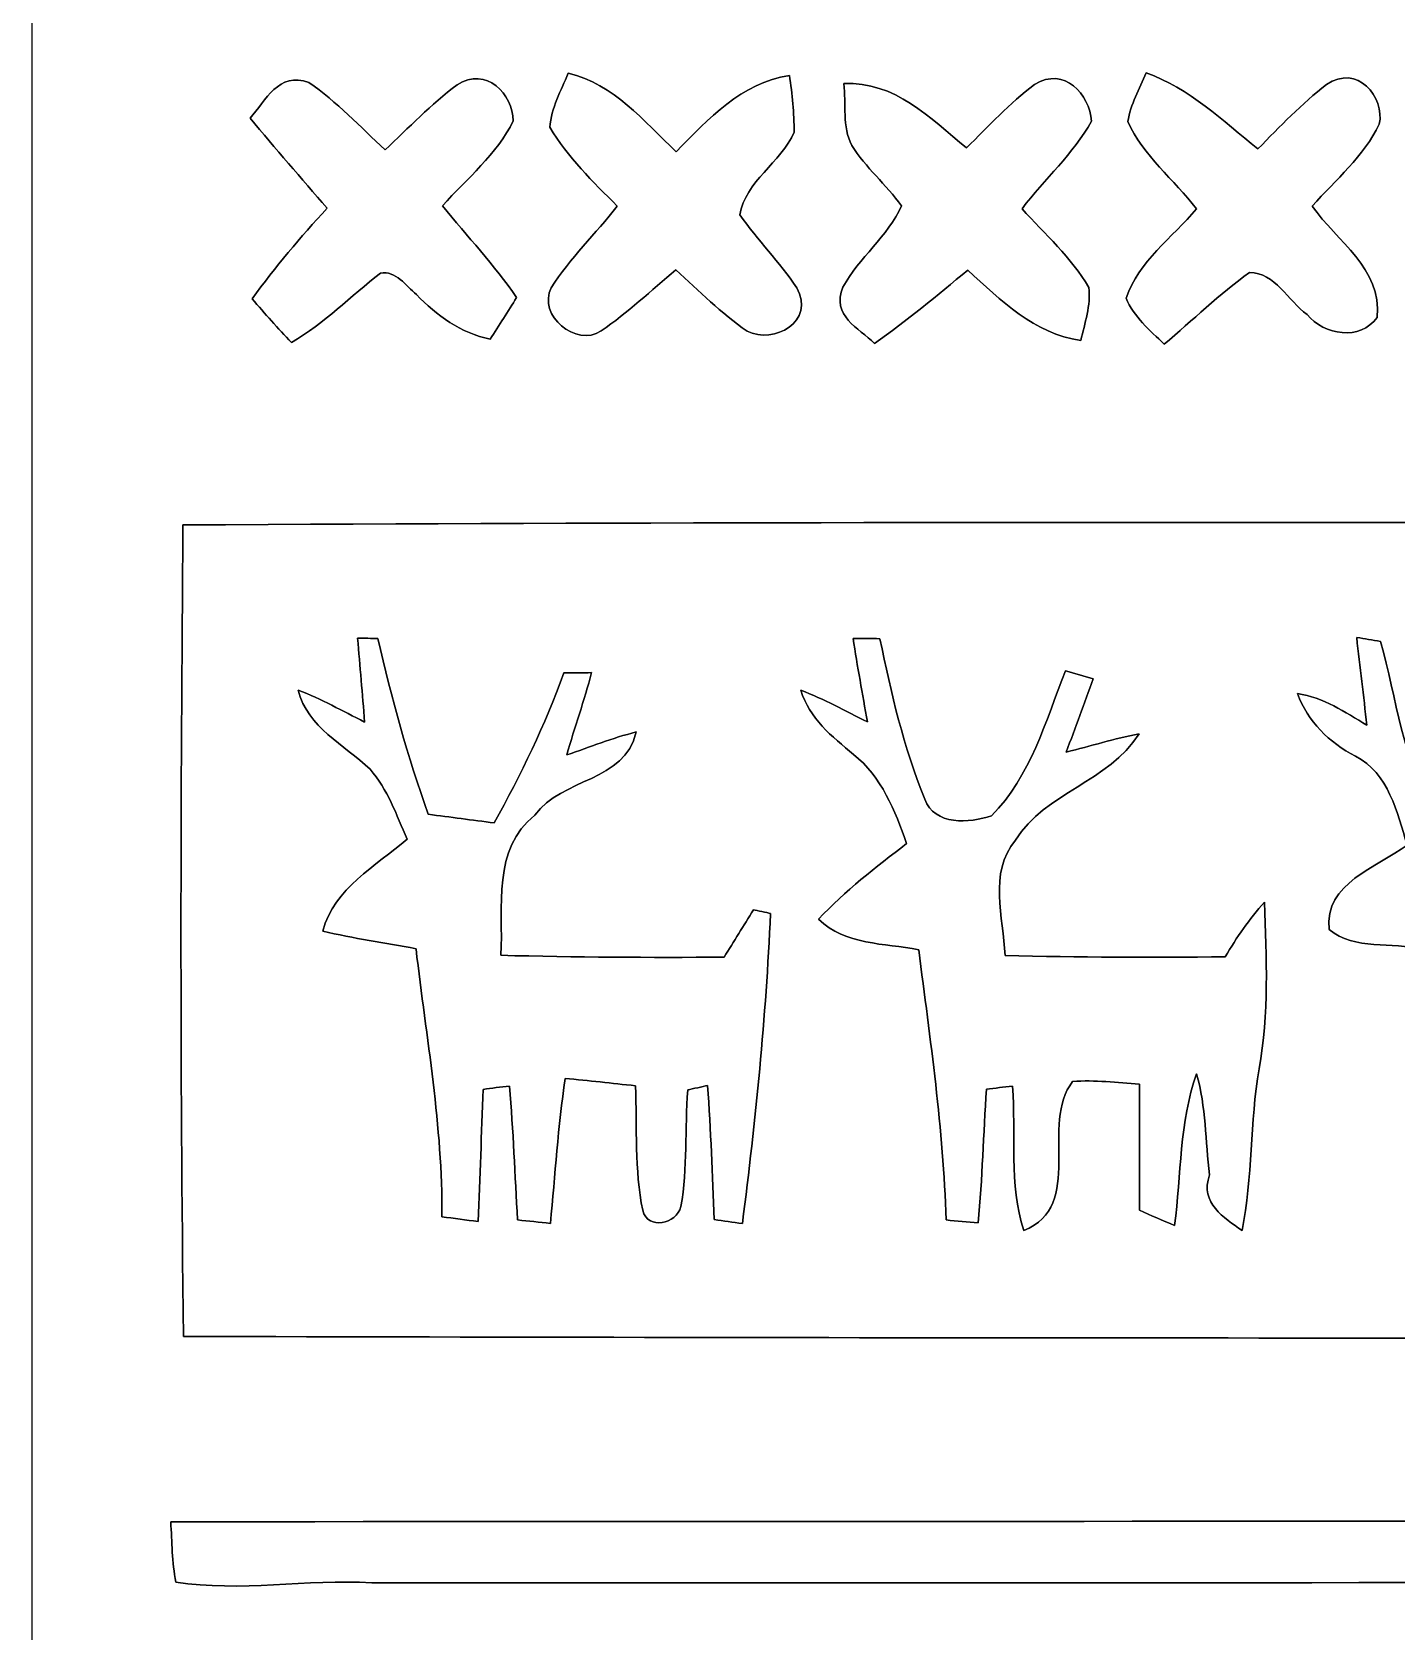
# Model space of a CAD drawing. Header units: centimetres. Extents: x -16.8 to 16.8, y -16.7 to 16.7.
# Drawn here: x -16.77 to -9.69, y 0.44 to 8.74 of the extents above; entities that cross this region are included whole.
import ezdxf

# ---------------------------------------------------------------- set-up
doc = ezdxf.new("R2010")
doc.units = ezdxf.units.CM
doc.header["$MEASUREMENT"] = 0
doc.layers.add('Layer 1', color=7, linetype='Continuous')

msp = doc.modelspace()

# ---------------------------------------------------------------- linework, layer by layer
at = {"layer": 'Layer 1', "color": 7}
for points, knots in [([(-16.77458, 16.66875), (-16.77458, 16.66875), (16.77458, 16.66875), (16.77458, 16.66875), (16.77458, 16.66875), (16.77458, 16.66875), (16.77458, -16.66875), (16.77458, -16.66875), (16.77458, -16.66875), (16.77458, -16.66875), (-16.77458, -16.66875), (-16.77458, -16.66875), (-16.77458, -16.66875), (-16.77458, -16.66875), (-16.77458, 16.66875), (-16.77458, 16.66875), (-16.77458, 16.66875), (-16.77458, 16.66875), (-16.77458, 16.66875), (-16.77458, 16.66875)], [0, 0, 0, 0, 0.1666667, 0.1666667, 0.1666667, 0.1666667, 0.3333333, 0.3333333, 0.3333333, 0.3333333, 0.5, 0.5, 0.5, 0.5, 0.6666667, 0.6666667, 0.6666667, 0.6666667, 1, 1, 1, 1]), ([(-15.64217, 8.29204), (-15.51058, 8.1347), (-15.37582, 7.98019), (-15.24282, 7.82426), (-15.24282, 7.82426), (-15.38005, 7.67433), (-15.51199, 7.51911), (-15.63123, 7.35401), (-15.63123, 7.35401), (-15.56561, 7.27639), (-15.49753, 7.2009), (-15.42697, 7.12787), (-15.42697, 7.12787), (-15.25729, 7.22701), (-15.11864, 7.36776), (-14.96519, 7.48806), (-14.96519, 7.48806), (-14.8844, 7.50147), (-14.83395, 7.42139), (-14.77821, 7.37694), (-14.77821, 7.37694), (-14.67379, 7.26652), (-14.5475, 7.17621), (-14.39545, 7.1441), (-14.39545, 7.1441), (-14.34959, 7.21642), (-14.30373, 7.28839), (-14.25822, 7.36106), (-14.25822, 7.36106), (-14.37428, 7.52934), (-14.51504, 7.67821), (-14.6431, 7.83731), (-14.6431, 7.83731), (-14.51575, 7.97877), (-14.36088, 8.10507), (-14.27586, 8.27793), (-14.27586, 8.27793), (-14.27868, 8.41622), (-14.4145, 8.56439), (-14.56725, 8.46526), (-14.56725, 8.46526), (-14.70272, 8.36507), (-14.81878, 8.24195), (-14.9412, 8.12694), (-14.9412, 8.12694), (-15.06961, 8.24759), (-15.19238, 8.37636), (-15.33666, 8.47796), (-15.33666, 8.47796), (-15.49506, 8.53546), (-15.56103, 8.38235), (-15.64217, 8.29204), (-15.64217, 8.29204), (-15.64217, 8.29204), (-15.64217, 8.29204), (-15.64217, 8.29204)], [0, 0, 0, 0, 0.0666667, 0.0666667, 0.0666667, 0.0666667, 0.1333333, 0.1333333, 0.1333333, 0.1333333, 0.2, 0.2, 0.2, 0.2, 0.2666667, 0.2666667, 0.2666667, 0.2666667, 0.3333333, 0.3333333, 0.3333333, 0.3333333, 0.4, 0.4, 0.4, 0.4, 0.4666667, 0.4666667, 0.4666667, 0.4666667, 0.5333333, 0.5333333, 0.5333333, 0.5333333, 0.6, 0.6, 0.6, 0.6, 0.6666667, 0.6666667, 0.6666667, 0.6666667, 0.7333333, 0.7333333, 0.7333333, 0.7333333, 0.8, 0.8, 0.8, 0.8, 0.8666667, 0.8666667, 0.8666667, 0.8666667, 1, 1, 1, 1]), ([(-12.55959, 8.47161), (-12.54689, 8.36542), (-12.56841, 8.24865), (-12.51832, 8.15058), (-12.51832, 8.15058), (-12.44529, 8.03592), (-12.34052, 7.94667), (-12.26009, 7.83731), (-12.26009, 7.83731), (-12.33099, 7.67715), (-12.48057, 7.56814), (-12.56418, 7.41468), (-12.56418, 7.41468), (-12.62627, 7.26616), (-12.48163, 7.20266), (-12.40049, 7.12188), (-12.40049, 7.12188), (-12.23257, 7.24041), (-12.07382, 7.37129), (-11.91613, 7.50323), (-11.91613, 7.50323), (-11.74362, 7.34801), (-11.57182, 7.17127), (-11.3284, 7.1374), (-11.3284, 7.1374), (-11.30935, 7.22806), (-11.27619, 7.31979), (-11.28748, 7.41362), (-11.28748, 7.41362), (-11.37744, 7.56885), (-11.51608, 7.68914), (-11.63426, 7.82214), (-11.63426, 7.82214), (-11.51749, 7.97631), (-11.36721, 8.10683), (-11.27337, 8.27687), (-11.27337, 8.27687), (-11.28501, 8.41516), (-11.41166, 8.56439), (-11.5697, 8.46667), (-11.5697, 8.46667), (-11.69846, 8.37001), (-11.80818, 8.25041), (-11.92283, 8.13752), (-11.92283, 8.13752), (-12.11157, 8.2931), (-12.29572, 8.48536), (-12.55959, 8.47161), (-12.55959, 8.47161), (-12.55959, 8.47161), (-12.55959, 8.47161), (-12.55959, 8.47161)], [0, 0, 0, 0, 0.0714286, 0.0714286, 0.0714286, 0.0714286, 0.1428571, 0.1428571, 0.1428571, 0.1428571, 0.2142857, 0.2142857, 0.2142857, 0.2142857, 0.2857143, 0.2857143, 0.2857143, 0.2857143, 0.3571429, 0.3571429, 0.3571429, 0.3571429, 0.4285714, 0.4285714, 0.4285714, 0.4285714, 0.5, 0.5, 0.5, 0.5, 0.5714286, 0.5714286, 0.5714286, 0.5714286, 0.6428571, 0.6428571, 0.6428571, 0.6428571, 0.7142857, 0.7142857, 0.7142857, 0.7142857, 0.7857143, 0.7857143, 0.7857143, 0.7857143, 0.8571429, 0.8571429, 0.8571429, 0.8571429, 1, 1, 1, 1]), ([(-10.98973, 8.52734), (-11.02501, 8.44479), (-11.07052, 8.36401), (-11.08534, 8.27405), (-11.08534, 8.27405), (-11.00384, 8.09872), (-10.8458, 7.97172), (-10.72762, 7.82108), (-10.72762, 7.82108), (-10.85497, 7.67292), (-11.02889, 7.54768), (-11.0938, 7.35824), (-11.0938, 7.35824), (-11.055, 7.25946), (-10.96963, 7.19102), (-10.89589, 7.11835), (-10.89589, 7.11835), (-10.74808, 7.24253), (-10.6105, 7.37905), (-10.45281, 7.49088), (-10.45281, 7.49088), (-10.32051, 7.48912), (-10.25208, 7.34377), (-10.154, 7.27216), (-10.154, 7.27216), (-10.06546, 7.16562), (-9.87743, 7.13352), (-9.79064, 7.2577), (-9.79064, 7.2577), (-9.76454, 7.51311), (-10.0009, 7.65104), (-10.12719, 7.8359), (-10.12719, 7.8359), (-10.00584, 7.97172), (-9.85943, 8.09449), (-9.77935, 8.26064), (-9.77935, 8.26064), (-9.7476, 8.40105), (-9.89577, 8.57744), (-10.05276, 8.46631), (-10.05276, 8.46631), (-10.18328, 8.36859), (-10.29406, 8.24759), (-10.40977, 8.13294), (-10.40977, 8.13294), (-10.59286, 8.27864), (-10.76396, 8.44867), (-10.98973, 8.52734), (-10.98973, 8.52734), (-10.98973, 8.52734), (-10.98973, 8.52734), (-10.98973, 8.52734)], [0, 0, 0, 0, 0.0714286, 0.0714286, 0.0714286, 0.0714286, 0.1428571, 0.1428571, 0.1428571, 0.1428571, 0.2142857, 0.2142857, 0.2142857, 0.2142857, 0.2857143, 0.2857143, 0.2857143, 0.2857143, 0.3571429, 0.3571429, 0.3571429, 0.3571429, 0.4285714, 0.4285714, 0.4285714, 0.4285714, 0.5, 0.5, 0.5, 0.5, 0.5714286, 0.5714286, 0.5714286, 0.5714286, 0.6428571, 0.6428571, 0.6428571, 0.6428571, 0.7142857, 0.7142857, 0.7142857, 0.7142857, 0.7857143, 0.7857143, 0.7857143, 0.7857143, 0.8571429, 0.8571429, 0.8571429, 0.8571429, 1, 1, 1, 1]), ([(-13.99046, 8.52558), (-14.02786, 8.43456), (-14.0783, 8.34496), (-14.08606, 8.24477), (-14.08606, 8.24477), (-13.99223, 8.0899), (-13.86346, 7.96184), (-13.7354, 7.83555), (-13.7354, 7.83555), (-13.84688, 7.69197), (-13.98164, 7.56603), (-14.0783, 7.41116), (-14.0783, 7.41116), (-14.15168, 7.26899), (-13.94813, 7.09965), (-13.81972, 7.18714), (-13.81972, 7.18714), (-13.68072, 7.28098), (-13.56007, 7.3981), (-13.43096, 7.50464), (-13.43096, 7.50464), (-13.31101, 7.39528), (-13.19636, 7.27851), (-13.06195, 7.18644), (-13.06195, 7.18644), (-12.92084, 7.11447), (-12.70635, 7.23724), (-12.80336, 7.41116), (-12.80336, 7.41116), (-12.89226, 7.54486), (-13.00656, 7.65916), (-13.09899, 7.78969), (-13.09899, 7.78969), (-13.07112, 7.96502), (-12.88521, 8.06062), (-12.81783, 8.21937), (-12.81783, 8.21937), (-12.81677, 8.31885), (-12.827, 8.41657), (-12.84182, 8.51429), (-12.84182, 8.51429), (-13.09088, 8.47619), (-13.26303, 8.28816), (-13.42919, 8.11812), (-13.42919, 8.11812), (-13.59958, 8.27581), (-13.75128, 8.47019), (-13.99046, 8.52558), (-13.99046, 8.52558), (-13.99046, 8.52558), (-13.99046, 8.52558), (-13.99046, 8.52558)], [0, 0, 0, 0, 0.0714286, 0.0714286, 0.0714286, 0.0714286, 0.1428571, 0.1428571, 0.1428571, 0.1428571, 0.2142857, 0.2142857, 0.2142857, 0.2142857, 0.2857143, 0.2857143, 0.2857143, 0.2857143, 0.3571429, 0.3571429, 0.3571429, 0.3571429, 0.4285714, 0.4285714, 0.4285714, 0.4285714, 0.5, 0.5, 0.5, 0.5, 0.5714286, 0.5714286, 0.5714286, 0.5714286, 0.6428571, 0.6428571, 0.6428571, 0.6428571, 0.7142857, 0.7142857, 0.7142857, 0.7142857, 0.7857143, 0.7857143, 0.7857143, 0.7857143, 0.8571429, 0.8571429, 0.8571429, 0.8571429, 1, 1, 1, 1]), ([(-15.99071, 6.17996), (-16.00235, 4.7752), (-16.00764, 3.37009), (-15.98718, 1.96568), (-15.98718, 1.96568), (-9.18245, 1.94769), (-2.37737, 1.96321), (4.42736, 1.95792), (4.42736, 1.95792), (8.376, 1.96532), (12.32464, 1.94275), (16.27293, 1.96921), (16.27293, 1.96921), (16.28457, 3.37397), (16.28951, 4.77908), (16.26941, 6.18349), (16.26941, 6.18349), (10.22879, 6.20148), (4.18818, 6.18596), (-1.85208, 6.19125), (-1.85208, 6.19125), (-6.56484, 6.18384), (-11.27795, 6.20642), (-15.99071, 6.17996), (-15.99071, 6.17996), (-15.99071, 6.17996), (-15.99071, 6.17996), (-15.99071, 6.17996)], [0, 0, 0, 0, 0.125, 0.125, 0.125, 0.125, 0.25, 0.25, 0.25, 0.25, 0.375, 0.375, 0.375, 0.375, 0.5, 0.5, 0.5, 0.5, 0.625, 0.625, 0.625, 0.625, 0.75, 0.75, 0.75, 0.75, 1, 1, 1, 1]), ([(-15.08407, 5.59118), (-15.05761, 5.59118), (-15.0047, 5.59082), (-14.97824, 5.59047), (-14.97824, 5.59047), (-14.90804, 5.28179), (-14.82408, 4.97593), (-14.71718, 4.67748), (-14.71718, 4.67748), (-14.60288, 4.66161), (-14.48858, 4.64749), (-14.37428, 4.63233), (-14.37428, 4.63233), (-14.23599, 4.88315), (-14.1097, 5.14103), (-14.01374, 5.41091), (-14.01374, 5.41091), (-13.96541, 5.41161), (-13.91708, 5.41232), (-13.86875, 5.41267), (-13.86875, 5.41267), (-13.9065, 5.26874), (-13.9573, 5.12868), (-13.99752, 4.98546), (-13.99752, 4.98546), (-13.87828, 5.02708), (-13.7601, 5.07294), (-13.63768, 5.10469), (-13.63768, 5.10469), (-13.69589, 4.84434), (-14.02362, 4.86657), (-14.16297, 4.67289), (-14.16297, 4.67289), (-14.38698, 4.49651), (-14.32666, 4.19559), (-14.33971, 3.94476), (-14.33971, 3.94476), (-13.95342, 3.93418), (-13.56748, 3.93277), (-13.18119, 3.93488), (-13.18119, 3.93488), (-13.13039, 4.01673), (-13.07959, 4.09857), (-13.02879, 4.18077), (-13.02879, 4.18077), (-13.00656, 4.17618), (-12.96211, 4.16701), (-12.93989, 4.16243), (-12.93989, 4.16243), (-12.96388, 3.62373), (-13.01715, 3.08681), (-13.08629, 2.55199), (-13.08629, 2.55199), (-13.13498, 2.5587), (-13.18366, 2.5654), (-13.23199, 2.5721), (-13.23199, 2.5721), (-13.24398, 2.80458), (-13.24857, 3.03671), (-13.26691, 3.26849), (-13.26691, 3.26849), (-13.29267, 3.26284), (-13.34382, 3.25155), (-13.36957, 3.24591), (-13.36957, 3.24591), (-13.38474, 3.04483), (-13.36993, 2.83951), (-13.40485, 2.63984), (-13.40485, 2.63984), (-13.43096, 2.54988), (-13.57454, 2.51495), (-13.60382, 2.62043), (-13.60382, 2.62043), (-13.6465, 2.83104), (-13.63239, 3.05188), (-13.64156, 3.26708), (-13.64156, 3.26708), (-13.76292, 3.28048), (-13.88463, 3.29389), (-14.00598, 3.30553), (-14.00598, 3.30553), (-14.04373, 3.05611), (-14.05749, 2.80388), (-14.08289, 2.5527), (-14.08289, 2.5527), (-14.13969, 2.5587), (-14.19648, 2.56469), (-14.25328, 2.57069), (-14.25328, 2.57069), (-14.26739, 2.80282), (-14.2748, 3.03495), (-14.29597, 3.26602), (-14.29597, 3.26602), (-14.34148, 3.26037), (-14.38698, 3.25473), (-14.43249, 3.24873), (-14.43249, 3.24873), (-14.44166, 3.02048), (-14.4466, 2.79118), (-14.45789, 2.56258), (-14.45789, 2.56258), (-14.52069, 2.56999), (-14.58348, 2.5781), (-14.64592, 2.58727), (-14.64592, 2.58727), (-14.64239, 3.05611), (-14.72706, 3.51578), (-14.78068, 3.97898), (-14.78068, 3.97898), (-14.94226, 4.00897), (-15.10489, 4.03296), (-15.26505, 4.07035), (-15.26505, 4.07035), (-15.20331, 4.29542), (-14.99059, 4.40549), (-14.82725, 4.54836), (-14.82725, 4.54836), (-14.88228, 4.67325), (-14.92744, 4.80766), (-15.01951, 4.91102), (-15.01951, 4.91102), (-15.15357, 5.03978), (-15.34407, 5.12657), (-15.39205, 5.32165), (-15.39205, 5.32165), (-15.27281, 5.27579), (-15.16133, 5.21335), (-15.04774, 5.1562), (-15.04774, 5.1562), (-15.05867, 5.30119), (-15.07208, 5.44654), (-15.08407, 5.59118)], [0, 0, 0, 0, 0.0294118, 0.0294118, 0.0294118, 0.0294118, 0.0588235, 0.0588235, 0.0588235, 0.0588235, 0.0882353, 0.0882353, 0.0882353, 0.0882353, 0.1176471, 0.1176471, 0.1176471, 0.1176471, 0.1470588, 0.1470588, 0.1470588, 0.1470588, 0.1764706, 0.1764706, 0.1764706, 0.1764706, 0.2058824, 0.2058824, 0.2058824, 0.2058824, 0.2352941, 0.2352941, 0.2352941, 0.2352941, 0.2647059, 0.2647059, 0.2647059, 0.2647059, 0.2941176, 0.2941176, 0.2941176, 0.2941176, 0.3235294, 0.3235294, 0.3235294, 0.3235294, 0.3529412, 0.3529412, 0.3529412, 0.3529412, 0.3823529, 0.3823529, 0.3823529, 0.3823529, 0.4117647, 0.4117647, 0.4117647, 0.4117647, 0.4411765, 0.4411765, 0.4411765, 0.4411765, 0.4705882, 0.4705882, 0.4705882, 0.4705882, 0.5, 0.5, 0.5, 0.5, 0.5294118, 0.5294118, 0.5294118, 0.5294118, 0.5588235, 0.5588235, 0.5588235, 0.5588235, 0.5882353, 0.5882353, 0.5882353, 0.5882353, 0.6176471, 0.6176471, 0.6176471, 0.6176471, 0.6470588, 0.6470588, 0.6470588, 0.6470588, 0.6764706, 0.6764706, 0.6764706, 0.6764706, 0.7058824, 0.7058824, 0.7058824, 0.7058824, 0.7352941, 0.7352941, 0.7352941, 0.7352941, 0.7647059, 0.7647059, 0.7647059, 0.7647059, 0.7941176, 0.7941176, 0.7941176, 0.7941176, 0.8235294, 0.8235294, 0.8235294, 0.8235294, 0.8529412, 0.8529412, 0.8529412, 0.8529412, 0.8823529, 0.8823529, 0.8823529, 0.8823529, 0.9117647, 0.9117647, 0.9117647, 0.9117647, 0.9411765, 0.9411765, 0.9411765, 0.9411765, 1, 1, 1, 1]), ([(-12.51126, 5.59047), (-12.4647, 5.59012), (-12.41848, 5.58976), (-12.37192, 5.58906), (-12.37192, 5.58906), (-12.31336, 5.30719), (-12.2495, 5.02356), (-12.13873, 4.7565), (-12.13873, 4.7565), (-12.08969, 4.61716), (-11.90625, 4.63056), (-11.79301, 4.66937), (-11.79301, 4.66937), (-11.5891, 4.87327), (-11.5122, 5.16043), (-11.40813, 5.42255), (-11.40813, 5.42255), (-11.36015, 5.40914), (-11.31253, 5.39503), (-11.26455, 5.38057), (-11.26455, 5.38057), (-11.31041, 5.25321), (-11.35803, 5.12692), (-11.40425, 4.99992), (-11.40425, 4.99992), (-11.27831, 5.03096), (-11.15448, 5.07153), (-11.02642, 5.09411), (-11.02642, 5.09411), (-11.18482, 4.84364), (-11.51114, 4.79425), (-11.66777, 4.54201), (-11.66777, 4.54201), (-11.80994, 4.37233), (-11.73163, 4.14267), (-11.72175, 3.9437), (-11.72175, 3.9437), (-11.3411, 3.93418), (-10.96045, 3.93312), (-10.57945, 3.937), (-10.57945, 3.937), (-10.51913, 4.03648), (-10.45528, 4.13456), (-10.37519, 4.21993), (-10.37519, 4.21993), (-10.36391, 3.93241), (-10.35262, 3.64031), (-10.40306, 3.35527), (-10.40306, 3.35527), (-10.45175, 3.07728), (-10.43623, 2.79224), (-10.49196, 2.51495), (-10.49196, 2.51495), (-10.58333, 2.5841), (-10.71351, 2.6543), (-10.66059, 2.80388), (-10.66059, 2.80388), (-10.68211, 2.97956), (-10.67858, 3.15877), (-10.72762, 3.32952), (-10.72762, 3.32952), (-10.81723, 3.07763), (-10.8077, 2.80494), (-10.84227, 2.54212), (-10.84227, 2.54212), (-10.90366, 2.56752), (-10.96469, 2.59397), (-11.02501, 2.62114), (-11.02501, 2.62114), (-11.02536, 2.83986), (-11.02431, 3.05788), (-11.02466, 3.27625), (-11.02466, 3.27625), (-11.14037, 3.28295), (-11.25608, 3.29918), (-11.37144, 3.28895), (-11.37144, 3.28895), (-11.54501, 3.06811), (-11.30406, 2.64583), (-11.62509, 2.51495), (-11.62509, 2.51495), (-11.7034, 2.75766), (-11.66389, 3.01554), (-11.684, 3.26566), (-11.684, 3.26566), (-11.72916, 3.26037), (-11.77431, 3.25473), (-11.81947, 3.24908), (-11.81947, 3.24908), (-11.83358, 3.01801), (-11.84063, 2.78553), (-11.8618, 2.55482), (-11.8618, 2.55482), (-11.91719, 2.56011), (-11.97293, 2.56505), (-12.02831, 2.57034), (-12.02831, 2.57034), (-12.04278, 3.04165), (-12.11086, 3.50732), (-12.17083, 3.97404), (-12.17083, 3.97404), (-12.34899, 4.00826), (-12.55183, 3.99662), (-12.69012, 4.13209), (-12.69012, 4.13209), (-12.5536, 4.28025), (-12.39238, 4.40161), (-12.23398, 4.52508), (-12.23398, 4.52508), (-12.29325, 4.69441), (-12.3638, 4.87327), (-12.50879, 4.98792), (-12.50879, 4.98792), (-12.62133, 5.08), (-12.73881, 5.17596), (-12.7822, 5.32095), (-12.7822, 5.32095), (-12.66296, 5.27579), (-12.55113, 5.2137), (-12.43718, 5.15691), (-12.43718, 5.15691), (-12.46258, 5.30119), (-12.48904, 5.44583), (-12.51126, 5.59047)], [0, 0, 0, 0, 0.03125, 0.03125, 0.03125, 0.03125, 0.0625, 0.0625, 0.0625, 0.0625, 0.09375, 0.09375, 0.09375, 0.09375, 0.125, 0.125, 0.125, 0.125, 0.15625, 0.15625, 0.15625, 0.15625, 0.1875, 0.1875, 0.1875, 0.1875, 0.21875, 0.21875, 0.21875, 0.21875, 0.25, 0.25, 0.25, 0.25, 0.28125, 0.28125, 0.28125, 0.28125, 0.3125, 0.3125, 0.3125, 0.3125, 0.34375, 0.34375, 0.34375, 0.34375, 0.375, 0.375, 0.375, 0.375, 0.40625, 0.40625, 0.40625, 0.40625, 0.4375, 0.4375, 0.4375, 0.4375, 0.46875, 0.46875, 0.46875, 0.46875, 0.5, 0.5, 0.5, 0.5, 0.53125, 0.53125, 0.53125, 0.53125, 0.5625, 0.5625, 0.5625, 0.5625, 0.59375, 0.59375, 0.59375, 0.59375, 0.625, 0.625, 0.625, 0.625, 0.65625, 0.65625, 0.65625, 0.65625, 0.6875, 0.6875, 0.6875, 0.6875, 0.71875, 0.71875, 0.71875, 0.71875, 0.75, 0.75, 0.75, 0.75, 0.78125, 0.78125, 0.78125, 0.78125, 0.8125, 0.8125, 0.8125, 0.8125, 0.84375, 0.84375, 0.84375, 0.84375, 0.875, 0.875, 0.875, 0.875, 0.90625, 0.90625, 0.90625, 0.90625, 0.9375, 0.9375, 0.9375, 0.9375, 1, 1, 1, 1]), ([(-9.89648, 5.59506), (-9.8552, 5.58871), (-9.81393, 5.582), (-9.7723, 5.57495), (-9.7723, 5.57495), (-9.69116, 5.27861), (-9.65447, 4.95441), (-9.49713, 4.68559), (-9.49713, 4.68559), (-9.40047, 4.64291), (-9.29111, 4.64608), (-9.1881, 4.62915), (-9.1881, 4.62915), (-9.03111, 4.87962), (-8.90623, 5.14738), (-8.79616, 5.42114), (-8.79616, 5.42114), (-8.75101, 5.40949), (-8.70585, 5.39679), (-8.66034, 5.38409), (-8.66034, 5.38409), (-8.71008, 5.25216), (-8.76229, 5.12092), (-8.81098, 4.98863), (-8.81098, 4.98863), (-8.68363, 5.02391), (-8.55804, 5.07894), (-8.42292, 5.07048), (-8.42292, 5.07048), (-8.57779, 4.832), (-8.90446, 4.81577), (-9.05228, 4.57059), (-9.05228, 4.57059), (-9.20009, 4.39526), (-9.12707, 4.14796), (-9.13236, 3.93629), (-9.13236, 3.93629), (-8.73972, 3.93629), (-8.34708, 3.92712), (-7.95408, 3.92289), (-7.95408, 3.92289), (-7.91669, 4.02096), (-7.88176, 4.11974), (-7.84684, 4.21887), (-7.84684, 4.21887), (-7.82214, 4.21358), (-7.77346, 4.20335), (-7.74876, 4.19806), (-7.74876, 4.19806), (-7.71384, 3.64913), (-7.86095, 3.11397), (-7.87012, 2.56681), (-7.87012, 2.56681), (-7.92692, 2.56611), (-7.98371, 2.56611), (-8.04016, 2.56646), (-8.04016, 2.56646), (-8.07191, 2.81905), (-8.01546, 3.09633), (-8.14388, 3.32775), (-8.14388, 3.32775), (-8.18762, 3.07164), (-8.19679, 2.81093), (-8.22643, 2.5527), (-8.22643, 2.5527), (-8.28252, 2.5587), (-8.33826, 2.56469), (-8.39435, 2.57069), (-8.39435, 2.57069), (-8.41551, 2.81587), (-8.40987, 3.06388), (-8.45608, 3.30588), (-8.45608, 3.30588), (-8.57814, 3.30306), (-8.69738, 3.29565), (-8.81874, 3.28859), (-8.81874, 3.28859), (-8.83673, 3.07411), (-8.81098, 2.85256), (-8.85508, 2.64089), (-8.85508, 2.64089), (-8.89176, 2.534), (-9.00818, 2.58692), (-9.08932, 2.59644), (-9.08932, 2.59644), (-9.08544, 2.81834), (-9.06956, 3.03918), (-9.07591, 3.26108), (-9.07591, 3.26108), (-9.12283, 3.26214), (-9.16975, 3.26319), (-9.21667, 3.2639), (-9.21667, 3.2639), (-9.23114, 3.05894), (-9.19868, 2.84656), (-9.24243, 2.64442), (-9.24243, 2.64442), (-9.28758, 2.5908), (-9.35002, 2.55658), (-9.40611, 2.51636), (-9.40611, 2.51636), (-9.46503, 3.00143), (-9.54723, 3.4865), (-9.5571, 3.97545), (-9.5571, 3.97545), (-9.71338, 4.01743), (-9.90706, 3.96804), (-10.03935, 4.07917), (-10.03935, 4.07917), (-10.06581, 4.32082), (-9.79099, 4.4002), (-9.63471, 4.51697), (-9.63471, 4.51697), (-9.68622, 4.68736), (-9.73067, 4.89021), (-9.90353, 4.97911), (-9.90353, 4.97911), (-10.039, 5.04966), (-10.15048, 5.15832), (-10.20374, 5.30437), (-10.20374, 5.30437), (-10.06934, 5.28461), (-9.95751, 5.207), (-9.84356, 5.13997), (-9.84356, 5.13997), (-9.86084, 5.29167), (-9.88025, 5.44336), (-9.89648, 5.59506)], [0, 0, 0, 0, 0.030303, 0.030303, 0.030303, 0.030303, 0.0606061, 0.0606061, 0.0606061, 0.0606061, 0.0909091, 0.0909091, 0.0909091, 0.0909091, 0.1212121, 0.1212121, 0.1212121, 0.1212121, 0.1515152, 0.1515152, 0.1515152, 0.1515152, 0.1818182, 0.1818182, 0.1818182, 0.1818182, 0.2121212, 0.2121212, 0.2121212, 0.2121212, 0.2424242, 0.2424242, 0.2424242, 0.2424242, 0.2727273, 0.2727273, 0.2727273, 0.2727273, 0.3030303, 0.3030303, 0.3030303, 0.3030303, 0.3333333, 0.3333333, 0.3333333, 0.3333333, 0.3636364, 0.3636364, 0.3636364, 0.3636364, 0.3939394, 0.3939394, 0.3939394, 0.3939394, 0.4242424, 0.4242424, 0.4242424, 0.4242424, 0.4545455, 0.4545455, 0.4545455, 0.4545455, 0.4848485, 0.4848485, 0.4848485, 0.4848485, 0.5151515, 0.5151515, 0.5151515, 0.5151515, 0.5454545, 0.5454545, 0.5454545, 0.5454545, 0.5757576, 0.5757576, 0.5757576, 0.5757576, 0.6060606, 0.6060606, 0.6060606, 0.6060606, 0.6363636, 0.6363636, 0.6363636, 0.6363636, 0.6666667, 0.6666667, 0.6666667, 0.6666667, 0.6969697, 0.6969697, 0.6969697, 0.6969697, 0.7272727, 0.7272727, 0.7272727, 0.7272727, 0.7575758, 0.7575758, 0.7575758, 0.7575758, 0.7878788, 0.7878788, 0.7878788, 0.7878788, 0.8181818, 0.8181818, 0.8181818, 0.8181818, 0.8484848, 0.8484848, 0.8484848, 0.8484848, 0.8787879, 0.8787879, 0.8787879, 0.8787879, 0.9090909, 0.9090909, 0.9090909, 0.9090909, 0.9393939, 0.9393939, 0.9393939, 0.9393939, 1, 1, 1, 1]), ([(-16.05421, 1.00295), (-16.04751, 0.89853), (-16.04786, 0.79304), (-16.0274, 0.68968), (-16.0274, 0.68968), (-15.69332, 0.63641), (-15.34795, 0.70626), (-15.01069, 0.68651), (-15.01069, 0.68651), (-4.59775, 0.6858), (5.81554, 0.69497), (16.22813, 0.68157), (16.22813, 0.68157), (16.22284, 0.78352), (16.21861, 0.88724), (16.18615, 0.98496), (16.18615, 0.98496), (16.09513, 1.01247), (15.98048, 1.00401), (15.8937, 1.00824), (15.8937, 1.00824), (5.24439, 0.99977), (-5.40491, 1.01071), (-16.05421, 1.00295), (-16.05421, 1.00295), (-16.05421, 1.00295), (-16.05421, 1.00295), (-16.05421, 1.00295)], [0, 0, 0, 0, 0.125, 0.125, 0.125, 0.125, 0.25, 0.25, 0.25, 0.25, 0.375, 0.375, 0.375, 0.375, 0.5, 0.5, 0.5, 0.5, 0.625, 0.625, 0.625, 0.625, 0.75, 0.75, 0.75, 0.75, 1, 1, 1, 1])]:
    msp.add_open_spline(points, degree=3, knots=knots, dxfattribs=at)
at = {"layer": 'Layer 1', "color": 250}
for points, knots in [([(-15.64217, 8.29204), (-15.56103, 8.38235), (-15.49506, 8.53546), (-15.33666, 8.47796), (-15.33666, 8.47796), (-15.19238, 8.37636), (-15.06961, 8.24759), (-14.9412, 8.12694), (-14.9412, 8.12694), (-14.81878, 8.24195), (-14.70272, 8.36507), (-14.56725, 8.46526), (-14.56725, 8.46526), (-14.4145, 8.56439), (-14.27868, 8.41622), (-14.27586, 8.27793), (-14.27586, 8.27793), (-14.36088, 8.10507), (-14.51575, 7.97877), (-14.6431, 7.83731), (-14.6431, 7.83731), (-14.51504, 7.67821), (-14.37428, 7.52934), (-14.25822, 7.36106), (-14.25822, 7.36106), (-14.30373, 7.28839), (-14.34959, 7.21642), (-14.39545, 7.1441), (-14.39545, 7.1441), (-14.5475, 7.17621), (-14.67379, 7.26652), (-14.77821, 7.37694), (-14.77821, 7.37694), (-14.83395, 7.42139), (-14.8844, 7.50147), (-14.96519, 7.48806), (-14.96519, 7.48806), (-15.11864, 7.36776), (-15.25729, 7.22701), (-15.42697, 7.12787), (-15.42697, 7.12787), (-15.49753, 7.2009), (-15.56561, 7.27639), (-15.63123, 7.35401), (-15.63123, 7.35401), (-15.51199, 7.51911), (-15.38005, 7.67433), (-15.24282, 7.82426), (-15.24282, 7.82426), (-15.37582, 7.98019), (-15.51058, 8.1347), (-15.64217, 8.29204)], [0, 0, 0, 0, 0.0714286, 0.0714286, 0.0714286, 0.0714286, 0.1428571, 0.1428571, 0.1428571, 0.1428571, 0.2142857, 0.2142857, 0.2142857, 0.2142857, 0.2857143, 0.2857143, 0.2857143, 0.2857143, 0.3571429, 0.3571429, 0.3571429, 0.3571429, 0.4285714, 0.4285714, 0.4285714, 0.4285714, 0.5, 0.5, 0.5, 0.5, 0.5714286, 0.5714286, 0.5714286, 0.5714286, 0.6428571, 0.6428571, 0.6428571, 0.6428571, 0.7142857, 0.7142857, 0.7142857, 0.7142857, 0.7857143, 0.7857143, 0.7857143, 0.7857143, 0.8571429, 0.8571429, 0.8571429, 0.8571429, 1, 1, 1, 1]), ([(-12.55959, 8.47161), (-12.29572, 8.48536), (-12.11157, 8.2931), (-11.92283, 8.13752), (-11.92283, 8.13752), (-11.80818, 8.25041), (-11.69846, 8.37001), (-11.5697, 8.46667), (-11.5697, 8.46667), (-11.41166, 8.56439), (-11.28501, 8.41516), (-11.27337, 8.27687), (-11.27337, 8.27687), (-11.36721, 8.10683), (-11.51749, 7.97631), (-11.63426, 7.82214), (-11.63426, 7.82214), (-11.51608, 7.68914), (-11.37744, 7.56885), (-11.28748, 7.41362), (-11.28748, 7.41362), (-11.27619, 7.31979), (-11.30935, 7.22806), (-11.3284, 7.1374), (-11.3284, 7.1374), (-11.57182, 7.17127), (-11.74362, 7.34801), (-11.91613, 7.50323), (-11.91613, 7.50323), (-12.07382, 7.37129), (-12.23257, 7.24041), (-12.40049, 7.12188), (-12.40049, 7.12188), (-12.48163, 7.20266), (-12.62627, 7.26616), (-12.56418, 7.41468), (-12.56418, 7.41468), (-12.48057, 7.56814), (-12.33099, 7.67715), (-12.26009, 7.83731), (-12.26009, 7.83731), (-12.34052, 7.94667), (-12.44529, 8.03592), (-12.51832, 8.15058), (-12.51832, 8.15058), (-12.56841, 8.24865), (-12.54689, 8.36542), (-12.55959, 8.47161)], [0, 0, 0, 0, 0.0769231, 0.0769231, 0.0769231, 0.0769231, 0.1538462, 0.1538462, 0.1538462, 0.1538462, 0.2307692, 0.2307692, 0.2307692, 0.2307692, 0.3076923, 0.3076923, 0.3076923, 0.3076923, 0.3846154, 0.3846154, 0.3846154, 0.3846154, 0.4615385, 0.4615385, 0.4615385, 0.4615385, 0.5384615, 0.5384615, 0.5384615, 0.5384615, 0.6153846, 0.6153846, 0.6153846, 0.6153846, 0.6923077, 0.6923077, 0.6923077, 0.6923077, 0.7692308, 0.7692308, 0.7692308, 0.7692308, 0.8461538, 0.8461538, 0.8461538, 0.8461538, 1, 1, 1, 1]), ([(-10.98973, 8.52734), (-10.76396, 8.44867), (-10.59286, 8.27864), (-10.40977, 8.13294), (-10.40977, 8.13294), (-10.29406, 8.24759), (-10.18328, 8.36859), (-10.05276, 8.46631), (-10.05276, 8.46631), (-9.89577, 8.57744), (-9.7476, 8.40105), (-9.77935, 8.26064), (-9.77935, 8.26064), (-9.85943, 8.09449), (-10.00584, 7.97172), (-10.12719, 7.8359), (-10.12719, 7.8359), (-10.0009, 7.65104), (-9.76454, 7.51311), (-9.79064, 7.2577), (-9.79064, 7.2577), (-9.87743, 7.13352), (-10.06546, 7.16562), (-10.154, 7.27216), (-10.154, 7.27216), (-10.25208, 7.34377), (-10.32051, 7.48912), (-10.45281, 7.49088), (-10.45281, 7.49088), (-10.6105, 7.37905), (-10.74808, 7.24253), (-10.89589, 7.11835), (-10.89589, 7.11835), (-10.96963, 7.19102), (-11.055, 7.25946), (-11.0938, 7.35824), (-11.0938, 7.35824), (-11.02889, 7.54768), (-10.85497, 7.67292), (-10.72762, 7.82108), (-10.72762, 7.82108), (-10.8458, 7.97172), (-11.00384, 8.09872), (-11.08534, 8.27405), (-11.08534, 8.27405), (-11.07052, 8.36401), (-11.02501, 8.44479), (-10.98973, 8.52734)], [0, 0, 0, 0, 0.0769231, 0.0769231, 0.0769231, 0.0769231, 0.1538462, 0.1538462, 0.1538462, 0.1538462, 0.2307692, 0.2307692, 0.2307692, 0.2307692, 0.3076923, 0.3076923, 0.3076923, 0.3076923, 0.3846154, 0.3846154, 0.3846154, 0.3846154, 0.4615385, 0.4615385, 0.4615385, 0.4615385, 0.5384615, 0.5384615, 0.5384615, 0.5384615, 0.6153846, 0.6153846, 0.6153846, 0.6153846, 0.6923077, 0.6923077, 0.6923077, 0.6923077, 0.7692308, 0.7692308, 0.7692308, 0.7692308, 0.8461538, 0.8461538, 0.8461538, 0.8461538, 1, 1, 1, 1]), ([(-13.99046, 8.52558), (-13.75128, 8.47019), (-13.59958, 8.27581), (-13.42919, 8.11812), (-13.42919, 8.11812), (-13.26303, 8.28816), (-13.09088, 8.47619), (-12.84182, 8.51429), (-12.84182, 8.51429), (-12.827, 8.41657), (-12.81677, 8.31885), (-12.81783, 8.21937), (-12.81783, 8.21937), (-12.88521, 8.06062), (-13.07112, 7.96502), (-13.09899, 7.78969), (-13.09899, 7.78969), (-13.00656, 7.65916), (-12.89226, 7.54486), (-12.80336, 7.41116), (-12.80336, 7.41116), (-12.70635, 7.23724), (-12.92084, 7.11447), (-13.06195, 7.18644), (-13.06195, 7.18644), (-13.19636, 7.27851), (-13.31101, 7.39528), (-13.43096, 7.50464), (-13.43096, 7.50464), (-13.56007, 7.3981), (-13.68072, 7.28098), (-13.81972, 7.18714), (-13.81972, 7.18714), (-13.94813, 7.09965), (-14.15168, 7.26899), (-14.0783, 7.41116), (-14.0783, 7.41116), (-13.98164, 7.56603), (-13.84688, 7.69197), (-13.7354, 7.83555), (-13.7354, 7.83555), (-13.86346, 7.96184), (-13.99223, 8.0899), (-14.08606, 8.24477), (-14.08606, 8.24477), (-14.0783, 8.34496), (-14.02786, 8.43456), (-13.99046, 8.52558)], [0, 0, 0, 0, 0.0769231, 0.0769231, 0.0769231, 0.0769231, 0.1538462, 0.1538462, 0.1538462, 0.1538462, 0.2307692, 0.2307692, 0.2307692, 0.2307692, 0.3076923, 0.3076923, 0.3076923, 0.3076923, 0.3846154, 0.3846154, 0.3846154, 0.3846154, 0.4615385, 0.4615385, 0.4615385, 0.4615385, 0.5384615, 0.5384615, 0.5384615, 0.5384615, 0.6153846, 0.6153846, 0.6153846, 0.6153846, 0.6923077, 0.6923077, 0.6923077, 0.6923077, 0.7692308, 0.7692308, 0.7692308, 0.7692308, 0.8461538, 0.8461538, 0.8461538, 0.8461538, 1, 1, 1, 1]), ([(-15.99071, 6.17996), (-11.27795, 6.20642), (-6.56484, 6.18384), (-1.85208, 6.19125), (-1.85208, 6.19125), (4.18818, 6.18596), (10.22879, 6.20148), (16.26941, 6.18349), (16.26941, 6.18349), (16.28951, 4.77908), (16.28457, 3.37397), (16.27293, 1.96921), (16.27293, 1.96921), (12.32464, 1.94275), (8.376, 1.96532), (4.42736, 1.95792), (4.42736, 1.95792), (-2.37737, 1.96321), (-9.18245, 1.94769), (-15.98718, 1.96568), (-15.98718, 1.96568), (-16.00764, 3.37009), (-16.00235, 4.7752), (-15.99071, 6.17996), (-15.99071, 6.17996), (-15.99071, 6.17996), (-15.99071, 6.17996), (-15.99071, 6.17996)], [0, 0, 0, 0, 0.125, 0.125, 0.125, 0.125, 0.25, 0.25, 0.25, 0.25, 0.375, 0.375, 0.375, 0.375, 0.5, 0.5, 0.5, 0.5, 0.625, 0.625, 0.625, 0.625, 0.75, 0.75, 0.75, 0.75, 1, 1, 1, 1]), ([(-15.08407, 5.59118), (-15.07208, 5.44654), (-15.05867, 5.30119), (-15.04774, 5.1562), (-15.04774, 5.1562), (-15.16133, 5.21335), (-15.27281, 5.27579), (-15.39205, 5.32165), (-15.39205, 5.32165), (-15.34407, 5.12657), (-15.15357, 5.03978), (-15.01951, 4.91102), (-15.01951, 4.91102), (-14.92744, 4.80766), (-14.88228, 4.67325), (-14.82725, 4.54836), (-14.82725, 4.54836), (-14.99059, 4.40549), (-15.20331, 4.29542), (-15.26505, 4.07035), (-15.26505, 4.07035), (-15.10489, 4.03296), (-14.94226, 4.00897), (-14.78068, 3.97898), (-14.78068, 3.97898), (-14.72706, 3.51578), (-14.64239, 3.05611), (-14.64592, 2.58727), (-14.64592, 2.58727), (-14.58348, 2.5781), (-14.52069, 2.56999), (-14.45789, 2.56258), (-14.45789, 2.56258), (-14.4466, 2.79118), (-14.44166, 3.02048), (-14.43249, 3.24873), (-14.43249, 3.24873), (-14.38698, 3.25473), (-14.34148, 3.26037), (-14.29597, 3.26602), (-14.29597, 3.26602), (-14.2748, 3.03495), (-14.26739, 2.80282), (-14.25328, 2.57069), (-14.25328, 2.57069), (-14.19648, 2.56469), (-14.13969, 2.5587), (-14.08289, 2.5527), (-14.08289, 2.5527), (-14.05749, 2.80388), (-14.04373, 3.05611), (-14.00598, 3.30553), (-14.00598, 3.30553), (-13.88463, 3.29389), (-13.76292, 3.28048), (-13.64156, 3.26708), (-13.64156, 3.26708), (-13.63239, 3.05188), (-13.6465, 2.83104), (-13.60382, 2.62043), (-13.60382, 2.62043), (-13.57454, 2.51495), (-13.43096, 2.54988), (-13.40485, 2.63984), (-13.40485, 2.63984), (-13.36993, 2.83951), (-13.38474, 3.04483), (-13.36957, 3.24591), (-13.36957, 3.24591), (-13.34382, 3.25155), (-13.29267, 3.26284), (-13.26691, 3.26849), (-13.26691, 3.26849), (-13.24857, 3.03671), (-13.24398, 2.80458), (-13.23199, 2.5721), (-13.23199, 2.5721), (-13.18366, 2.5654), (-13.13498, 2.5587), (-13.08629, 2.55199), (-13.08629, 2.55199), (-13.01715, 3.08681), (-12.96388, 3.62373), (-12.93989, 4.16243), (-12.93989, 4.16243), (-12.96211, 4.16701), (-13.00656, 4.17618), (-13.02879, 4.18077), (-13.02879, 4.18077), (-13.07959, 4.09857), (-13.13039, 4.01673), (-13.18119, 3.93488), (-13.18119, 3.93488), (-13.56748, 3.93277), (-13.95342, 3.93418), (-14.33971, 3.94476), (-14.33971, 3.94476), (-14.32666, 4.19559), (-14.38698, 4.49651), (-14.16297, 4.67289), (-14.16297, 4.67289), (-14.02362, 4.86657), (-13.69589, 4.84434), (-13.63768, 5.10469), (-13.63768, 5.10469), (-13.7601, 5.07294), (-13.87828, 5.02708), (-13.99752, 4.98546), (-13.99752, 4.98546), (-13.9573, 5.12868), (-13.9065, 5.26874), (-13.86875, 5.41267), (-13.86875, 5.41267), (-13.91708, 5.41232), (-13.96541, 5.41161), (-14.01374, 5.41091), (-14.01374, 5.41091), (-14.1097, 5.14103), (-14.23599, 4.88315), (-14.37428, 4.63233), (-14.37428, 4.63233), (-14.48858, 4.64749), (-14.60288, 4.66161), (-14.71718, 4.67748), (-14.71718, 4.67748), (-14.82408, 4.97593), (-14.90804, 5.28179), (-14.97824, 5.59047), (-14.97824, 5.59047), (-15.0047, 5.59082), (-15.05761, 5.59118), (-15.08407, 5.59118), (-15.08407, 5.59118), (-15.08407, 5.59118), (-15.08407, 5.59118), (-15.08407, 5.59118)], [0, 0, 0, 0, 0.0285714, 0.0285714, 0.0285714, 0.0285714, 0.0571429, 0.0571429, 0.0571429, 0.0571429, 0.0857143, 0.0857143, 0.0857143, 0.0857143, 0.1142857, 0.1142857, 0.1142857, 0.1142857, 0.1428571, 0.1428571, 0.1428571, 0.1428571, 0.1714286, 0.1714286, 0.1714286, 0.1714286, 0.2, 0.2, 0.2, 0.2, 0.2285714, 0.2285714, 0.2285714, 0.2285714, 0.2571429, 0.2571429, 0.2571429, 0.2571429, 0.2857143, 0.2857143, 0.2857143, 0.2857143, 0.3142857, 0.3142857, 0.3142857, 0.3142857, 0.3428571, 0.3428571, 0.3428571, 0.3428571, 0.3714286, 0.3714286, 0.3714286, 0.3714286, 0.4, 0.4, 0.4, 0.4, 0.4285714, 0.4285714, 0.4285714, 0.4285714, 0.4571429, 0.4571429, 0.4571429, 0.4571429, 0.4857143, 0.4857143, 0.4857143, 0.4857143, 0.5142857, 0.5142857, 0.5142857, 0.5142857, 0.5428571, 0.5428571, 0.5428571, 0.5428571, 0.5714286, 0.5714286, 0.5714286, 0.5714286, 0.6, 0.6, 0.6, 0.6, 0.6285714, 0.6285714, 0.6285714, 0.6285714, 0.6571429, 0.6571429, 0.6571429, 0.6571429, 0.6857143, 0.6857143, 0.6857143, 0.6857143, 0.7142857, 0.7142857, 0.7142857, 0.7142857, 0.7428571, 0.7428571, 0.7428571, 0.7428571, 0.7714286, 0.7714286, 0.7714286, 0.7714286, 0.8, 0.8, 0.8, 0.8, 0.8285714, 0.8285714, 0.8285714, 0.8285714, 0.8571429, 0.8571429, 0.8571429, 0.8571429, 0.8857143, 0.8857143, 0.8857143, 0.8857143, 0.9142857, 0.9142857, 0.9142857, 0.9142857, 0.9428571, 0.9428571, 0.9428571, 0.9428571, 1, 1, 1, 1]), ([(-12.51126, 5.59047), (-12.48904, 5.44583), (-12.46258, 5.30119), (-12.43718, 5.15691), (-12.43718, 5.15691), (-12.55113, 5.2137), (-12.66296, 5.27579), (-12.7822, 5.32095), (-12.7822, 5.32095), (-12.73881, 5.17596), (-12.62133, 5.08), (-12.50879, 4.98792), (-12.50879, 4.98792), (-12.3638, 4.87327), (-12.29325, 4.69441), (-12.23398, 4.52508), (-12.23398, 4.52508), (-12.39238, 4.40161), (-12.5536, 4.28025), (-12.69012, 4.13209), (-12.69012, 4.13209), (-12.55183, 3.99662), (-12.34899, 4.00826), (-12.17083, 3.97404), (-12.17083, 3.97404), (-12.11086, 3.50732), (-12.04278, 3.04165), (-12.02831, 2.57034), (-12.02831, 2.57034), (-11.97293, 2.56505), (-11.91719, 2.56011), (-11.8618, 2.55482), (-11.8618, 2.55482), (-11.84063, 2.78553), (-11.83358, 3.01801), (-11.81947, 3.24908), (-11.81947, 3.24908), (-11.77431, 3.25473), (-11.72916, 3.26037), (-11.684, 3.26566), (-11.684, 3.26566), (-11.66389, 3.01554), (-11.7034, 2.75766), (-11.62509, 2.51495), (-11.62509, 2.51495), (-11.30406, 2.64583), (-11.54501, 3.06811), (-11.37144, 3.28895), (-11.37144, 3.28895), (-11.25608, 3.29918), (-11.14037, 3.28295), (-11.02466, 3.27625), (-11.02466, 3.27625), (-11.02431, 3.05788), (-11.02536, 2.83986), (-11.02501, 2.62114), (-11.02501, 2.62114), (-10.96469, 2.59397), (-10.90366, 2.56752), (-10.84227, 2.54212), (-10.84227, 2.54212), (-10.8077, 2.80494), (-10.81723, 3.07763), (-10.72762, 3.32952), (-10.72762, 3.32952), (-10.67858, 3.15877), (-10.68211, 2.97956), (-10.66059, 2.80388), (-10.66059, 2.80388), (-10.71351, 2.6543), (-10.58333, 2.5841), (-10.49196, 2.51495), (-10.49196, 2.51495), (-10.43623, 2.79224), (-10.45175, 3.07728), (-10.40306, 3.35527), (-10.40306, 3.35527), (-10.35262, 3.64031), (-10.36391, 3.93241), (-10.37519, 4.21993), (-10.37519, 4.21993), (-10.45528, 4.13456), (-10.51913, 4.03648), (-10.57945, 3.937), (-10.57945, 3.937), (-10.96045, 3.93312), (-11.3411, 3.93418), (-11.72175, 3.9437), (-11.72175, 3.9437), (-11.73163, 4.14267), (-11.80994, 4.37233), (-11.66777, 4.54201), (-11.66777, 4.54201), (-11.51114, 4.79425), (-11.18482, 4.84364), (-11.02642, 5.09411), (-11.02642, 5.09411), (-11.15448, 5.07153), (-11.27831, 5.03096), (-11.40425, 4.99992), (-11.40425, 4.99992), (-11.35803, 5.12692), (-11.31041, 5.25321), (-11.26455, 5.38057), (-11.26455, 5.38057), (-11.31253, 5.39503), (-11.36015, 5.40914), (-11.40813, 5.42255), (-11.40813, 5.42255), (-11.5122, 5.16043), (-11.5891, 4.87327), (-11.79301, 4.66937), (-11.79301, 4.66937), (-11.90625, 4.63056), (-12.08969, 4.61716), (-12.13873, 4.7565), (-12.13873, 4.7565), (-12.2495, 5.02356), (-12.31336, 5.30719), (-12.37192, 5.58906), (-12.37192, 5.58906), (-12.41848, 5.58976), (-12.4647, 5.59012), (-12.51126, 5.59047), (-12.51126, 5.59047), (-12.51126, 5.59047), (-12.51126, 5.59047), (-12.51126, 5.59047)], [0, 0, 0, 0, 0.030303, 0.030303, 0.030303, 0.030303, 0.0606061, 0.0606061, 0.0606061, 0.0606061, 0.0909091, 0.0909091, 0.0909091, 0.0909091, 0.1212121, 0.1212121, 0.1212121, 0.1212121, 0.1515152, 0.1515152, 0.1515152, 0.1515152, 0.1818182, 0.1818182, 0.1818182, 0.1818182, 0.2121212, 0.2121212, 0.2121212, 0.2121212, 0.2424242, 0.2424242, 0.2424242, 0.2424242, 0.2727273, 0.2727273, 0.2727273, 0.2727273, 0.3030303, 0.3030303, 0.3030303, 0.3030303, 0.3333333, 0.3333333, 0.3333333, 0.3333333, 0.3636364, 0.3636364, 0.3636364, 0.3636364, 0.3939394, 0.3939394, 0.3939394, 0.3939394, 0.4242424, 0.4242424, 0.4242424, 0.4242424, 0.4545455, 0.4545455, 0.4545455, 0.4545455, 0.4848485, 0.4848485, 0.4848485, 0.4848485, 0.5151515, 0.5151515, 0.5151515, 0.5151515, 0.5454545, 0.5454545, 0.5454545, 0.5454545, 0.5757576, 0.5757576, 0.5757576, 0.5757576, 0.6060606, 0.6060606, 0.6060606, 0.6060606, 0.6363636, 0.6363636, 0.6363636, 0.6363636, 0.6666667, 0.6666667, 0.6666667, 0.6666667, 0.6969697, 0.6969697, 0.6969697, 0.6969697, 0.7272727, 0.7272727, 0.7272727, 0.7272727, 0.7575758, 0.7575758, 0.7575758, 0.7575758, 0.7878788, 0.7878788, 0.7878788, 0.7878788, 0.8181818, 0.8181818, 0.8181818, 0.8181818, 0.8484848, 0.8484848, 0.8484848, 0.8484848, 0.8787879, 0.8787879, 0.8787879, 0.8787879, 0.9090909, 0.9090909, 0.9090909, 0.9090909, 0.9393939, 0.9393939, 0.9393939, 0.9393939, 1, 1, 1, 1]), ([(-9.89648, 5.59506), (-9.88025, 5.44336), (-9.86084, 5.29167), (-9.84356, 5.13997), (-9.84356, 5.13997), (-9.95751, 5.207), (-10.06934, 5.28461), (-10.20374, 5.30437), (-10.20374, 5.30437), (-10.15048, 5.15832), (-10.039, 5.04966), (-9.90353, 4.97911), (-9.90353, 4.97911), (-9.73067, 4.89021), (-9.68622, 4.68736), (-9.63471, 4.51697), (-9.63471, 4.51697), (-9.79099, 4.4002), (-10.06581, 4.32082), (-10.03935, 4.07917), (-10.03935, 4.07917), (-9.90706, 3.96804), (-9.71338, 4.01743), (-9.5571, 3.97545), (-9.5571, 3.97545), (-9.54723, 3.4865), (-9.46503, 3.00143), (-9.40611, 2.51636), (-9.40611, 2.51636), (-9.35002, 2.55658), (-9.28758, 2.5908), (-9.24243, 2.64442), (-9.24243, 2.64442), (-9.19868, 2.84656), (-9.23114, 3.05894), (-9.21667, 3.2639), (-9.21667, 3.2639), (-9.16975, 3.26319), (-9.12283, 3.26214), (-9.07591, 3.26108), (-9.07591, 3.26108), (-9.06956, 3.03918), (-9.08544, 2.81834), (-9.08932, 2.59644), (-9.08932, 2.59644), (-9.00818, 2.58692), (-8.89176, 2.534), (-8.85508, 2.64089), (-8.85508, 2.64089), (-8.81098, 2.85256), (-8.83673, 3.07411), (-8.81874, 3.28859), (-8.81874, 3.28859), (-8.69738, 3.29565), (-8.57814, 3.30306), (-8.45608, 3.30588), (-8.45608, 3.30588), (-8.40987, 3.06388), (-8.41551, 2.81587), (-8.39435, 2.57069), (-8.39435, 2.57069), (-8.33826, 2.56469), (-8.28252, 2.5587), (-8.22643, 2.5527), (-8.22643, 2.5527), (-8.19679, 2.81093), (-8.18762, 3.07164), (-8.14388, 3.32775), (-8.14388, 3.32775), (-8.01546, 3.09633), (-8.07191, 2.81905), (-8.04016, 2.56646), (-8.04016, 2.56646), (-7.98371, 2.56611), (-7.92692, 2.56611), (-7.87012, 2.56681), (-7.87012, 2.56681), (-7.86095, 3.11397), (-7.71384, 3.64913), (-7.74876, 4.19806), (-7.74876, 4.19806), (-7.77346, 4.20335), (-7.82214, 4.21358), (-7.84684, 4.21887), (-7.84684, 4.21887), (-7.88176, 4.11974), (-7.91669, 4.02096), (-7.95408, 3.92289), (-7.95408, 3.92289), (-8.34708, 3.92712), (-8.73972, 3.93629), (-9.13236, 3.93629), (-9.13236, 3.93629), (-9.12707, 4.14796), (-9.20009, 4.39526), (-9.05228, 4.57059), (-9.05228, 4.57059), (-8.90446, 4.81577), (-8.57779, 4.832), (-8.42292, 5.07048), (-8.42292, 5.07048), (-8.55804, 5.07894), (-8.68363, 5.02391), (-8.81098, 4.98863), (-8.81098, 4.98863), (-8.76229, 5.12092), (-8.71008, 5.25216), (-8.66034, 5.38409), (-8.66034, 5.38409), (-8.70585, 5.39679), (-8.75101, 5.40949), (-8.79616, 5.42114), (-8.79616, 5.42114), (-8.90623, 5.14738), (-9.03111, 4.87962), (-9.1881, 4.62915), (-9.1881, 4.62915), (-9.29111, 4.64608), (-9.40047, 4.64291), (-9.49713, 4.68559), (-9.49713, 4.68559), (-9.65447, 4.95441), (-9.69116, 5.27861), (-9.7723, 5.57495), (-9.7723, 5.57495), (-9.81393, 5.582), (-9.8552, 5.58871), (-9.89648, 5.59506), (-9.89648, 5.59506), (-9.89648, 5.59506), (-9.89648, 5.59506), (-9.89648, 5.59506)], [0, 0, 0, 0, 0.0294118, 0.0294118, 0.0294118, 0.0294118, 0.0588235, 0.0588235, 0.0588235, 0.0588235, 0.0882353, 0.0882353, 0.0882353, 0.0882353, 0.1176471, 0.1176471, 0.1176471, 0.1176471, 0.1470588, 0.1470588, 0.1470588, 0.1470588, 0.1764706, 0.1764706, 0.1764706, 0.1764706, 0.2058824, 0.2058824, 0.2058824, 0.2058824, 0.2352941, 0.2352941, 0.2352941, 0.2352941, 0.2647059, 0.2647059, 0.2647059, 0.2647059, 0.2941176, 0.2941176, 0.2941176, 0.2941176, 0.3235294, 0.3235294, 0.3235294, 0.3235294, 0.3529412, 0.3529412, 0.3529412, 0.3529412, 0.3823529, 0.3823529, 0.3823529, 0.3823529, 0.4117647, 0.4117647, 0.4117647, 0.4117647, 0.4411765, 0.4411765, 0.4411765, 0.4411765, 0.4705882, 0.4705882, 0.4705882, 0.4705882, 0.5, 0.5, 0.5, 0.5, 0.5294118, 0.5294118, 0.5294118, 0.5294118, 0.5588235, 0.5588235, 0.5588235, 0.5588235, 0.5882353, 0.5882353, 0.5882353, 0.5882353, 0.6176471, 0.6176471, 0.6176471, 0.6176471, 0.6470588, 0.6470588, 0.6470588, 0.6470588, 0.6764706, 0.6764706, 0.6764706, 0.6764706, 0.7058824, 0.7058824, 0.7058824, 0.7058824, 0.7352941, 0.7352941, 0.7352941, 0.7352941, 0.7647059, 0.7647059, 0.7647059, 0.7647059, 0.7941176, 0.7941176, 0.7941176, 0.7941176, 0.8235294, 0.8235294, 0.8235294, 0.8235294, 0.8529412, 0.8529412, 0.8529412, 0.8529412, 0.8823529, 0.8823529, 0.8823529, 0.8823529, 0.9117647, 0.9117647, 0.9117647, 0.9117647, 0.9411765, 0.9411765, 0.9411765, 0.9411765, 1, 1, 1, 1]), ([(-16.05421, 1.00295), (-5.40491, 1.01071), (5.24439, 0.99977), (15.8937, 1.00824), (15.8937, 1.00824), (15.98048, 1.00401), (16.09513, 1.01247), (16.18615, 0.98496), (16.18615, 0.98496), (16.21861, 0.88724), (16.22284, 0.78352), (16.22813, 0.68157), (16.22813, 0.68157), (5.81554, 0.69497), (-4.59775, 0.6858), (-15.01069, 0.68651), (-15.01069, 0.68651), (-15.34795, 0.70626), (-15.69332, 0.63641), (-16.0274, 0.68968), (-16.0274, 0.68968), (-16.04786, 0.79304), (-16.04751, 0.89853), (-16.05421, 1.00295)], [0, 0, 0, 0, 0.1428571, 0.1428571, 0.1428571, 0.1428571, 0.2857143, 0.2857143, 0.2857143, 0.2857143, 0.4285714, 0.4285714, 0.4285714, 0.4285714, 0.5714286, 0.5714286, 0.5714286, 0.5714286, 0.7142857, 0.7142857, 0.7142857, 0.7142857, 1, 1, 1, 1])]:
    msp.add_open_spline(points, degree=3, knots=knots, dxfattribs=at)

doc.saveas('drawing.dxf')
